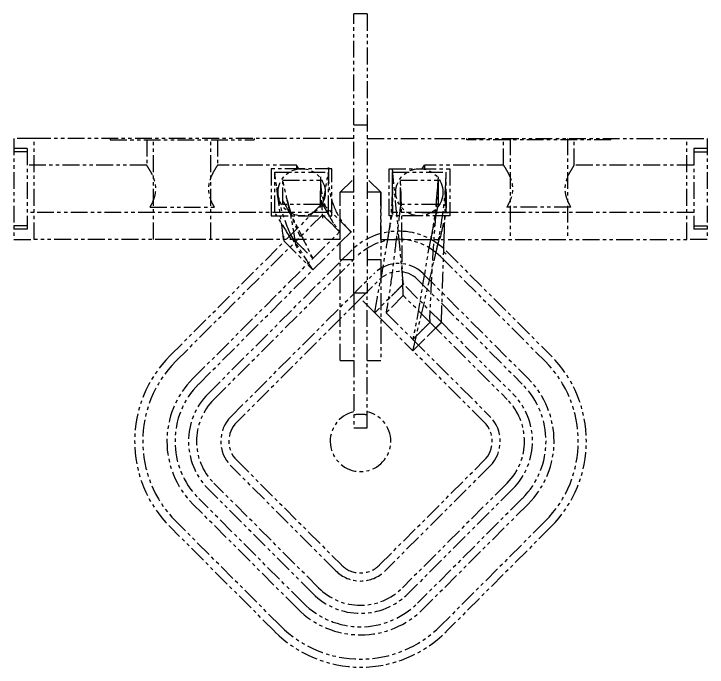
# Model space of a CAD drawing. Header units: millimetres. Extents: x -4251 to 2609, y -1673 to 4048.
# Drawn here: x -1869.2 to -1766.2, y 1188.6 to 1285.7 of the extents above; entities that cross this region are included whole.
import ezdxf

# ---------------------------------------------------------------- set-up
doc = ezdxf.new("R2010")
doc.units = ezdxf.units.MM
doc.linetypes.add('PHANTOMX2', pattern=[5, 2.5, -0.5, 0.5, -0.5, 0.5, -0.5])

# ---------------------------------------------------------------- blocks, each defined once
blk = doc.blocks.new('A$C7963305E')
at = {"color": 6, "linetype": 'PHANTOMX2'}
for p, q in [((-1, -35), (-1, 6.5)), ((1, 6.5), (-1, 6.5)), ((1, 6.5), (1, -35)), ((-1, -10), (1, -10)), ((-51.5, -12), (-51.5, -27)), ((-48.5, -12), (-51.5, -12)), ((-48.5, -27), (-48.5, -12)), ((-1, -12), (-48.5, -12)), ((-37.2, -12), (-37.2, -12.2)), ((-37.2, -12.2), (-15.8, -12.2)), ((-31.75, -12.2), (-31.75, -16)), ((-30.75, -27), (-30.75, -12)), ((-22.25, -27), (-22.25, -12)), ((-21.25, -12.2), (-21.25, -16)), ((-15.8, -12), (-15.8, -12.2)), ((1, -12), (48.5, -12)), ((15.8, -12.2), (15.8, -12)), ((37.2, -12.2), (15.8, -12.2)), ((21.25, -16), (21.25, -12.2)), ((22.25, -12), (22.25, -27)), ((30.75, -12), (30.75, -27)), ((31.75, -16), (31.75, -12.2)), ((37.2, -12.2), (37.2, -12)), ((48.5, -12), (51.5, -12)), ((48.5, -27), (48.5, -12)), ((51.5, -12), (51.5, -27)), ((-49.5, -13.5), (-51.5, -13.5)), ((-49.5, -14), (-51.5, -14)), ((-49.5, -13.5), (-49.5, -25.5)), ((49.5, -13.5), (49.5, -25.5)), ((51.5, -13.5), (49.5, -13.5)), ((49.5, -14), (51.5, -14)), ((-31.75, -16), (-49.5, -16)), ((-9.5, -16), (-21.25, -16)), ((-9.5, -16), (-9.5, -16.58)), ((-9.18, -16.53), (-9.5, -16)), ((9.18, -16.53), (9.5, -16)), ((9.5, -16), (9.5, -16.58)), ((21.25, -16), (9.5, -16)), ((49.5, -16), (31.75, -16)), ((-13.25, -16.5), (-13.25, -23.5)), ((-8.75, -16.5), (-13.25, -16.5)), ((-12.75, -17), (-4.75, -17)), ((-12.75, -23), (-12.75, -17)), ((-4.25, -16.5), (-8.75, -16.5)), ((-4.75, -23), (-4.75, -17)), ((-4.25, -23.5), (-4.25, -16.5)), ((4.25, -23.5), (4.25, -16.5)), ((4.25, -16.5), (8.75, -16.5)), ((4.75, -17), (12.75, -17)), ((4.75, -23), (4.75, -17)), ((8.75, -16.5), (13.25, -16.5)), ((12.75, -23), (12.75, -17)), ((13.25, -16.5), (13.25, -23.5)), ((-11.55, -21.8), (-11.55, -18.2)), ((-11.55, -18.2), (-5.95, -18.2)), ((-5.95, -18.2), (-5.95, -21.8)), ((-3, -20), (-1, -18)), ((3, -20), (1, -18)), ((5.95, -21.8), (5.95, -18.2)), ((5.95, -18.2), (11.55, -18.2)), ((11.55, -18.2), (11.55, -21.8)), ((-3, -27), (-3, -20)), ((-1, -20), (-3, -20)), ((-3, -30), (-3, -20)), ((3, -20), (1, -20)), ((3, -27), (3, -20)), ((3, -20), (3, -30)), ((-31.25, -22.2), (-21.75, -22.2)), ((-5.95, -21.8), (-11.55, -21.8)), ((-5.66, -21.64), (-11.31, -27.3)), ((-1.41, -25.89), (-5.66, -21.64)), ((11.55, -21.8), (5.95, -21.8)), ((31.25, -22.2), (21.75, -22.2)), ((-10.55, -23), (-49.5, -23)), ((-13.25, -23.5), (-8.75, -23.5)), ((-4.75, -23), (-10.55, -23)), ((-5.66, -23.34), (-9.62, -27.3)), ((-8.75, -23.5), (-4.25, -23.5)), ((-3.11, -25.89), (-5.66, -23.34)), ((8.75, -23.5), (4.25, -23.5)), ((10.55, -23), (4.75, -23)), ((13.25, -23.5), (8.75, -23.5)), ((49.5, -23), (10.55, -23)), ((-49.5, -25), (-51.5, -25)), ((-49.5, -25.5), (-51.5, -25.5)), ((49.5, -25), (51.5, -25)), ((51.5, -25.5), (49.5, -25.5)), ((-7.07, -29.85), (-3.11, -25.89)), ((-3, -27.47), (-1.41, -25.89)), ((-51.5, -27), (-48.5, -27)), ((-3, -27), (-48.5, -27)), ((-28.28, -44.27), (-11.31, -27.3)), ((-27.44, -45.12), (-9.62, -27.3)), ((-11.31, -27.3), (-7.07, -31.54)), ((-9.62, -27.3), (-7.07, -29.85)), ((-7.07, -31.54), (-3, -27.47)), ((3, -27), (48.5, -27)), ((51.5, -27), (48.5, -27)), ((-3, -30.3), (-1.41, -28.72)), ((12.73, -28.72), (28.28, -44.27)), ((-24.89, -47.67), (-7.07, -29.85)), ((-21.78, -50.78), (-0.57, -29.56)), ((11.88, -29.56), (27.44, -45.12)), ((-22.63, -49.93), (-3, -30.3)), ((-3, -30), (-1, -30)), ((-3, -45), (-3, -30)), ((1, -30), (3, -30)), ((3, -30), (3, -45)), ((-24.04, -48.51), (-7.07, -31.54)), ((-19.23, -53.32), (1.98, -32.11)), ((0, -35.79), (2.83, -32.96)), ((8.49, -32.96), (12.11, -36.58)), ((9.33, -32.11), (24.89, -47.67)), ((6.36, -33.67), (2.12, -37.91)), ((12.02, -39.32), (6.36, -33.67)), ((-1, -35), (-1, -55)), ((1, -35), (-1, -35)), ((1, -55), (1, -35)), ((0, -35.79), (-3, -38.79)), ((2.12, -37.91), (0, -35.79)), ((6.36, -35.36), (3.82, -37.91)), ((10.32, -39.32), (6.36, -35.36)), ((12.11, -36.58), (24.04, -48.51)), ((2.12, -37.91), (3, -38.79)), ((3.82, -37.91), (7.78, -41.87)), ((-3, -38.79), (-18.38, -54.17)), ((3, -38.79), (7.78, -43.56)), ((7.78, -41.87), (10.32, -39.32)), ((9.9, -41.44), (12.02, -39.32)), ((10.32, -39.32), (21.78, -50.78)), ((12.02, -39.32), (22.63, -49.93)), ((7.78, -43.56), (9.9, -41.44)), ((7.78, -41.87), (19.23, -53.32)), ((18.38, -54.17), (7.78, -43.56)), ((-3, -45), (-1, -45)), ((1, -45), (3, -45)), ((-1, -55), (1, -55)), ((-3.68, -76.23), (-19.23, -60.68)), ((-18.38, -59.83), (-2.83, -75.38)), ((2.83, -75.38), (18.38, -59.83)), ((19.23, -60.68), (3.68, -76.23)), ((-6.22, -78.78), (-21.78, -63.22)), ((21.78, -63.22), (6.22, -78.78)), ((-7.07, -79.63), (-22.63, -64.07)), ((22.63, -64.07), (7.07, -79.63)), ((-8.49, -81.04), (-24.04, -65.49)), ((24.04, -65.49), (8.49, -81.04)), ((-9.33, -81.89), (-24.89, -66.33)), ((24.89, -66.33), (9.33, -81.89)), ((-11.88, -84.44), (-27.44, -68.88)), ((27.44, -68.88), (11.88, -84.44)), ((-12.73, -85.28), (-28.28, -69.73)), ((28.28, -69.73), (12.73, -85.28))]:
    blk.add_line(p, q, dxfattribs=at)
for centre in [(-8.75, -20), (8.75, -20)]:
    blk.add_circle(centre, 3.5, dxfattribs=at)
for centre, radius, start, end in [((5.66, -35.79), 10, 47.827, 135), ((5.66, -35.79), 8.8, 45, 135), ((5.66, -36.29), 10, 45, 47.827), ((5.66, -35.79), 5.2, 45, 135), ((5.66, -35.79), 4, 45, 135), ((-15.56, -57), 18, 135, 225), ((15.56, -57), 18, 315, 45), ((-15.56, -57), 16.8, 135, 225), ((15.56, -57), 16.8, 315, 45), ((-15.56, -57), 13.2, 135, 225), ((15.56, -57), 13.2, 315, 45), ((-15.56, -57), 12, 135, 225), ((15.56, -57), 12, 315, 45), ((-15.56, -57), 10, 135, 225), ((15.56, -57), 10, 315, 45), ((-15.56, -57), 8.8, 135, 225), ((15.56, -57), 8.8, 315, 45), ((-15.56, -57), 5.2, 135, 225), ((0, -57), 4.5, 102.8396, 77.1604), ((0, -57.5), 4.5, 77.1604, 102.8396), ((15.56, -57), 5.2, 315, 45), ((-15.56, -57), 4, 135, 225), ((15.56, -57), 4, 315, 45), ((0, -72.56), 4, 225, 315), ((0, -72.56), 5.2, 225, 315), ((0, -72.56), 8.8, 225, 315), ((0, -72.56), 10, 225, 315), ((0, -72.56), 12, 225, 315), ((0, -72.56), 13.2, 225, 315), ((0, -72.56), 16.8, 225, 315), ((0, -72.56), 18, 225, 315)]:
    blk.add_arc(centre, radius, start, end, dxfattribs=at)
for points, knots in [([(-31.25, -22.2), (-31.21, -22.13), (-31.17, -22.05), (-30.97, -21.67), (-30.78, -21.29), (-30.5, -20.43), (-30.41, -19.96), (-30.41, -19.04), (-30.5, -18.57), (-30.78, -17.71), (-30.97, -17.33), (-31.29, -16.72), (-31.46, -16.46), (-31.69, -16.09), (-31.72, -16.04), (-31.75, -16)], [-1.4098951, -1.4098951, -1.4098951, -1.4098951, -1.3747692, -1.3747692, -1.2366847, -1.2366847, -1.0986001, -1.0986001, -0.9605155, -0.9605155, -0.822431, -0.822431, -0.6858655, -0.6858655, -0.5493, -0.5493, -0.5493, -0.5493]), ([(-21.25, -16), (-21.28, -16.04), (-21.31, -16.09), (-21.54, -16.46), (-21.71, -16.72), (-22.03, -17.33), (-22.22, -17.71), (-22.5, -18.57), (-22.59, -19.04), (-22.59, -19.96), (-22.5, -20.43), (-22.22, -21.29), (-22.03, -21.67), (-21.83, -22.05), (-21.79, -22.13), (-21.75, -22.2)], [0.5493, 0.5493, 0.5493, 0.5493, 0.6858655, 0.6858655, 0.822431, 0.822431, 0.9605155, 0.9605155, 1.0986001, 1.0986001, 1.2366847, 1.2366847, 1.3747692, 1.3747692, 1.4098951, 1.4098951, 1.4098951, 1.4098951]), ([(-4.75, -16.5), (-4.75, -16.5), (-4.75, -16.5), (-4.75, -16.5), (-4.75, -16.5), (-4.75, -16.5), (-4.76, -16.15), (-4.75, -16.51), (-4.75, -16.51), (-4.75, -16.56), (-4.75, -16.6), (-4.75, -16.83), (-4.74, -17.01), (-4.74, -17.38), (-4.74, -17.57), (-4.74, -17.8), (-4.74, -17.87), (-4.74, -17.96), (-4.74, -18), (-4.74, -18.13), (-4.74, -18.22), (-4.73, -18.67), (-4.7, -19.09), (-4.58, -19.95), (-4.49, -20.4), (-4.07, -21.93), (-3.63, -22.97), (-2.73, -24.38), (-2.37, -24.84), (-1.89, -25.38), (-1.8, -25.49), (-1.63, -25.66), (-1.53, -25.76), (-1.45, -25.85), (-1.44, -25.86), (-1.43, -25.87), (-1.42, -25.88), (-1.42, -25.88), (-1.42, -25.88), (-1.36, -25.95), (-1.39, -25.91), (-1.41, -25.89), (-1.41, -25.89), (-1.41, -25.89)], [0, 0, 0, 0, 0.210478, 0.210478, 0.323636, 0.323636, 0.436794, 0.436794, 0.437678, 0.437678, 0.451824, 0.451824, 0.508405, 0.508405, 0.56664, 0.56664, 0.595328, 0.595328, 0.623687, 0.623687, 0.702359, 0.702359, 1.328487, 1.328487, 1.982592, 1.982592, 3.573108, 3.573108, 4.425614, 4.425614, 4.638864, 4.638864, 4.79894, 4.79894, 4.825812, 4.825812, 4.839957, 4.839957, 4.843494, 4.843494, 5.069809, 5.069809, 5.287825, 5.287825, 5.287825, 5.287825]), ([(21.25, -16), (21.28, -16.04), (21.31, -16.09), (21.54, -16.46), (21.71, -16.72), (22.03, -17.33), (22.22, -17.71), (22.5, -18.57), (22.59, -19.04), (22.59, -19.96), (22.5, -20.43), (22.22, -21.29), (22.03, -21.67), (21.83, -22.05), (21.79, -22.13), (21.75, -22.2)], [0.5493, 0.5493, 0.5493, 0.5493, 0.6858655, 0.6858655, 0.822431, 0.822431, 0.9605155, 0.9605155, 1.0986001, 1.0986001, 1.2366847, 1.2366847, 1.3747692, 1.3747692, 1.4098951, 1.4098951, 1.4098951, 1.4098951]), ([(31.25, -22.2), (31.21, -22.13), (31.17, -22.05), (30.97, -21.67), (30.78, -21.29), (30.5, -20.43), (30.41, -19.96), (30.41, -19.04), (30.5, -18.57), (30.78, -17.71), (30.97, -17.33), (31.29, -16.72), (31.46, -16.46), (31.69, -16.09), (31.72, -16.04), (31.75, -16)], [-1.4098951, -1.4098951, -1.4098951, -1.4098951, -1.3747692, -1.3747692, -1.2366847, -1.2366847, -1.0986001, -1.0986001, -0.9605155, -0.9605155, -0.822431, -0.822431, -0.6858655, -0.6858655, -0.5493, -0.5493, -0.5493, -0.5493]), ([(-11.42, -27), (-11.85, -23.78), (-12.28, -20.56), (-12.71, -17.33), (-12.71, -17.33), (-12.71, -17.33), (-12.71, -17.33), (-12.73, -17.11), (-12.75, -17), (-12.75, -17), (-12.75, -17), (-12.75, -17), (-12.75, -17), (-12.75, -17), (-12.75, -17), (-12.75, -17)], [0.1552332, 0.1552332, 0.1552332, 0.1552332, 0.8799197, 0.8799197, 0.8799197, 0.8802622, 0.8802622, 0.8802622, 0.9289453, 0.9289453, 0.9289453, 0.929499, 0.929499, 0.929499, 1, 1, 1, 1]), ([(-5.66, -22.14), (-5.66, -22.14), (-5.66, -22.14), (-5.66, -22.14), (-5.66, -22.14), (-5.66, -22.14), (-5.66, -22.14), (-5.66, -22.14), (-5.65, -22.12), (-5.64, -22.07), (-5.64, -22.07), (-5.64, -22.07), (-5.64, -22.07), (-5.35, -20.4), (-5.06, -18.74), (-4.76, -17.08), (-4.76, -17.08), (-4.76, -17.07), (-4.76, -17.07), (-4.75, -17.03), (-4.75, -17), (-4.75, -17), (-4.75, -17), (-4.75, -17), (-4.75, -17), (-4.75, -17), (-4.75, -17), (-4.75, -17)], [0, 0, 0, 0, 0.085051, 0.085051, 0.085051, 0.086249, 0.086249, 0.086249, 0.108764, 0.108764, 0.108764, 0.109741, 0.109741, 0.109741, 0.890259, 0.890259, 0.890259, 0.891236, 0.891236, 0.891236, 0.913751, 0.913751, 0.913751, 0.914949, 0.914949, 0.914949, 1, 1, 1, 1]), ([(6.36, -33.67), (6.36, -33.67), (6.36, -33.67), (6.36, -33.67), (6.36, -33.67), (6.36, -33.62), (6.35, -33.53), (6.35, -33.48), (6.34, -33.4), (6.33, -33.31), (6.3, -32.95), (6.26, -32.59), (6.23, -32.23), (5.76, -27.22), (5.29, -22.22), (4.82, -17.22), (4.81, -17.1), (4.8, -17), (4.79, -16.91), (4.77, -16.74), (4.76, -16.62), (4.76, -16.55), (4.75, -16.52), (4.75, -16.51), (4.75, -16.5), (4.75, -16.5), (4.75, -16.5), (4.75, -16.5)], [0, 0, 0, 0, 0.037505, 0.037505, 0.037505, 0.058689, 0.058689, 0.058689, 0.072646, 0.072646, 0.072646, 0.126367, 0.126367, 0.126367, 0.873138, 0.873138, 0.873138, 0.890363, 0.890363, 0.890363, 0.924202, 0.924202, 0.924202, 0.94342, 0.94342, 0.94342, 1, 1, 1, 1]), ([(4.75, -20), (4.75, -20), (4.75, -20), (4.75, -20), (4.75, -20), (4.75, -20), (4.75, -20), (4.75, -20), (4.75, -20), (4.75, -20), (4.75, -20), (4.75, -20), (4.75, -20), (4.75, -20), (4.75, -20), (4.75, -20), (4.75, -20), (4.75, -20), (4.75, -20), (4.75, -20), (4.75, -20), (4.75, -20), (4.75, -20), (4.75, -20), (4.75, -20), (4.75, -20), (4.75, -20), (4.75, -20), (4.75, -20.01), (4.75, -20), (4.75, -20), (4.75, -20), (4.75, -20), (4.75, -20), (4.75, -20), (4.75, -19.99), (4.75, -19.99), (4.75, -19.97), (4.75, -19.96), (4.75, -19.6), (4.75, -19.21), (4.75, -18.48), (4.75, -18.13), (4.75, -17.57), (4.75, -17.36), (4.75, -17.13), (4.75, -17.1), (4.75, -17.06), (4.75, -17.04), (4.75, -17.01), (4.75, -17.01), (4.75, -17), (4.75, -17), (4.75, -16.98), (4.75, -16.99), (4.75, -17), (4.75, -17), (4.75, -17), (4.75, -17), (4.75, -17), (4.75, -17), (4.75, -17), (4.75, -17), (4.75, -17), (4.75, -17), (4.75, -17), (4.75, -17), (4.75, -17), (4.75, -17), (4.75, -17), (4.75, -17), (4.75, -17)], [0, 0, 0, 0, 0.0000127, 0.0000127, 0.0002167, 0.0002167, 0.00071, 0.00071, 0.0112344, 0.0112344, 0.0463155, 0.0463155, 0.1047841, 0.1047841, 0.153508, 0.153508, 0.1941111, 0.1941111, 0.2279471, 0.2279471, 0.2561438, 0.2561438, 0.279641, 0.279641, 0.299222, 0.299222, 0.3024855, 0.3024855, 0.3057491, 0.3057491, 0.3058, 0.3058, 0.305902, 0.305902, 0.30631, 0.30631, 0.3076265, 0.3076265, 0.3111371, 0.3111371, 0.4278126, 0.4278126, 0.5315802, 0.5315802, 0.5970354, 0.5970354, 0.6058495, 0.6058495, 0.6124601, 0.6124601, 0.6136995, 0.6136995, 0.6141074, 0.6141074, 0.6206346, 0.6206346, 0.6402156, 0.6402156, 0.6637128, 0.6637128, 0.6919095, 0.6919095, 0.7257455, 0.7257455, 0.7663486, 0.7663486, 0.8150725, 0.8150725, 0.873541, 0.873541, 0.9211155, 0.9211155, 0.9211155, 0.9211155]), ([(12.43, -27), (12.52, -24.09), (12.62, -21.18), (12.71, -18.26), (12.73, -17.73), (12.74, -17.36), (12.74, -17.16), (12.75, -17.05), (12.75, -17.02), (12.75, -17.01), (12.75, -17), (12.75, -17), (12.75, -17), (12.75, -17), (12.75, -17), (12.75, -17)], [0.5516169, 0.5516169, 0.5516169, 0.5516169, 0.8681389, 0.8681389, 0.8681389, 0.9260101, 0.9260101, 0.9260101, 0.9576621, 0.9576621, 0.9576621, 0.967638, 0.967638, 0.967638, 1, 1, 1, 1]), ([(-9.62, -27.8), (-9.62, -27.8), (-9.62, -27.8), (-9.62, -27.81), (-9.62, -27.81), (-9.62, -27.79), (-9.62, -27.74), (-9.63, -27.63), (-9.63, -27.6), (-9.63, -27.56), (-9.64, -27.56), (-9.64, -27.53), (-9.64, -27.5), (-9.65, -27.44), (-9.66, -27.34), (-9.97, -25.36), (-10.25, -23.96), (-10.85, -21.33), (-11.04, -20.52), (-11.29, -19.42), (-11.34, -19.2), (-11.42, -18.81), (-11.47, -18.59), (-11.49, -18.45), (-11.5, -18.42), (-11.51, -18.35), (-11.52, -18.31), (-11.53, -18.23), (-11.54, -18.2), (-11.55, -18.19), (-11.55, -18.2), (-11.55, -18.2)], [0, 0, 0, 0, 0.248572, 0.248572, 0.614739, 0.614739, 1.237717, 1.237717, 1.471145, 1.471145, 1.491226, 1.491226, 1.6636, 1.6636, 1.878059, 1.878059, 4.187961, 4.187961, 5.30751, 5.30751, 5.584434, 5.584434, 5.790842, 5.790842, 5.829838, 5.829838, 5.889586, 5.889586, 5.995031, 5.995031, 6.113114, 6.113114, 6.113114, 6.113114]), ([(-5.95, -18.2), (-5.95, -18.2), (-5.95, -18.2), (-5.94, -18.21), (-5.94, -18.21), (-5.94, -18.26), (-5.94, -18.27), (-5.94, -18.29), (-5.94, -18.29), (-5.94, -18.33), (-5.94, -18.34), (-5.99, -19.48), (-5.92, -20.47), (-5.76, -22.09), (-5.71, -22.56), (-5.68, -23.16), (-5.68, -23.28), (-5.67, -23.49), (-5.67, -23.58), (-5.67, -23.71), (-5.67, -23.76), (-5.67, -23.81), (-5.67, -23.82), (-5.67, -23.84), (-5.67, -23.84), (-5.67, -23.84), (-5.66, -23.84), (-5.66, -23.84), (-5.66, -23.84), (-5.66, -23.84)], [0, 0, 0, 0, 0.320903, 0.320903, 0.681286, 0.681286, 0.741742, 0.741742, 0.7746, 0.7746, 0.909846, 0.909846, 3.531632, 3.531632, 4.801956, 4.801956, 5.115662, 5.115662, 5.350954, 5.350954, 5.464341, 5.464341, 5.553175, 5.553175, 5.619486, 5.619486, 5.720689, 5.720689, 7.235454, 7.235454, 7.235454, 7.235454]), ([(-5.94, -17.73), (-5.94, -17.79), (-5.94, -17.85), (-5.94, -17.95), (-5.94, -17.98), (-5.94, -18.05), (-5.94, -18.08), (-5.94, -18.19), (-5.94, -18.26), (-5.94, -18.42), (-5.93, -18.54), (-5.91, -19), (-5.88, -19.36), (-5.67, -20.8), (-5.35, -21.9), (-4.66, -23.49), (-4.37, -24.05), (-4.03, -24.58)], [0, 0, 0, 0, 0.025243, 0.025243, 0.051008, 0.051008, 0.074577, 0.074577, 0.145381, 0.145381, 0.3053, 0.3053, 0.785087, 0.785087, 2.225017, 2.225017, 3.046589, 3.046589, 3.046589, 3.046589]), ([(6.17, -27), (6.16, -26.45), (6.16, -25.89), (6.13, -23.73), (6.1, -22.28), (6.03, -20.36), (6.02, -19.99), (6, -19.47), (5.99, -19.33), (5.98, -19.15), (5.98, -19.12), (5.98, -19.06), (5.97, -18.98), (5.97, -18.84), (5.97, -18.78), (5.96, -18.7), (5.96, -18.69), (5.95, -18.38), (5.94, -18.22), (5.95, -18.21), (5.95, -18.21), (5.95, -18.21), (5.95, -18.2), (5.95, -18.2), (5.95, -18.2), (5.95, -18.2), (5.95, -18.2), (5.95, -18.2)], [3.606049, 3.606049, 3.606049, 3.606049, 3.846635, 3.846635, 4.487789, 4.487789, 4.645649, 4.645649, 4.704797, 4.704797, 4.717734, 4.717734, 4.732666, 4.732666, 4.750642, 4.750642, 4.753071, 4.753071, 4.829785, 4.829785, 4.830978, 4.830978, 4.837087, 4.837087, 4.838926, 4.838926, 4.843258, 4.843258, 4.843258, 4.843258]), ([(11.55, -17.7), (11.55, -17.68), (11.55, -17.65), (11.51, -18.04), (11.5, -18.21), (11.47, -18.59), (11.46, -18.72), (11.44, -19.05), (11.43, -19.3), (11.16, -23.33), (10.9, -26.53), (10.55, -32.32), (10.46, -34.04), (10.3, -37.65), (10.27, -38.36), (10.27, -38.7), (10.27, -38.76), (10.28, -38.91), (10.31, -39.1), (10.32, -39.27), (10.33, -39.31), (10.33, -39.33), (10.33, -39.32), (10.32, -39.33), (10.32, -39.33), (10.32, -39.32), (10.32, -39.32), (10.32, -39.32)], [0, 0, 0, 0, 0.851183, 0.851183, 1.25274, 1.25274, 1.505114, 1.505114, 1.962405, 1.962405, 8.742244, 8.742244, 11.931695, 11.931695, 14.959274, 14.959274, 15.584699, 15.584699, 16.685979, 16.685979, 17.21088, 17.21088, 17.66653, 17.66653, 18.173068, 18.173068, 18.942526, 18.942526, 18.942526, 18.942526]), ([(10.94, -30.18), (11.49, -27.82), (11.96, -25.39), (12.4, -21.91), (12.47, -21.25), (12.58, -20.05), (12.62, -19.54), (12.67, -18.68), (12.68, -18.4), (12.7, -18.04), (12.7, -17.97), (12.71, -17.88), (12.71, -17.86), (12.71, -17.81), (12.71, -17.8), (12.71, -17.76), (12.71, -17.75), (12.71, -17.71), (12.71, -17.69), (12.71, -17.66), (12.71, -17.65), (12.71, -17.64)], [0, 0, 0, 0, 1.160235, 1.160235, 1.423563, 1.423563, 1.621207, 1.621207, 1.712839, 1.712839, 1.733134, 1.733134, 1.739799, 1.739799, 1.745606, 1.745606, 1.750681, 1.750681, 1.759397, 1.759397, 1.769372, 1.769372, 1.769372, 1.769372]), ([(-12.44, -19.32), (-12.31, -20.31), (-12.14, -21.13), (-11.49, -23.69), (-10.92, -25.24), (-9.81, -27.56), (-9.42, -28.3), (-8.93, -29.09)], [0, 0, 0, 0, 0.504091, 0.504091, 1.632789, 1.632789, 2.150807, 2.150807, 2.150807, 2.150807]), ([(4.07, -27), (4.35, -25.34), (4.57, -23.58), (4.71, -21.2), (4.73, -20.74), (4.74, -20.08), (4.75, -19.99), (4.75, -19.84), (4.75, -19.79), (4.75, -19.72), (4.75, -19.69), (4.75, -19.66), (4.75, -19.65), (4.75, -19.59), (4.75, -19.54), (4.75, -19.48), (4.75, -19.47), (4.75, -19.46), (4.75, -19.47), (4.75, -19.48), (4.75, -19.49), (4.75, -19.55), (4.75, -19.6), (4.75, -19.7), (4.75, -19.76), (4.75, -20.08), (4.75, -20.38), (4.76, -21.22), (4.76, -21.79), (4.75, -22.53), (4.75, -22.72), (4.75, -22.92), (4.75, -22.94), (4.75, -22.97), (4.75, -22.98), (4.75, -22.99), (4.75, -22.99), (4.74, -23.55), (4.75, -23.22), (4.75, -23), (4.75, -23), (4.75, -23)], [0.011202, 0.011202, 0.011202, 0.011202, 0.937148, 0.937148, 1.170002, 1.170002, 1.2081, 1.2081, 1.229195, 1.229195, 1.239743, 1.239743, 1.242415, 1.242415, 1.284759, 1.284759, 1.317393, 1.317393, 1.32744, 1.32744, 1.348766, 1.348766, 1.370247, 1.370247, 1.391586, 1.391586, 1.478131, 1.478131, 1.646934, 1.646934, 1.703577, 1.703577, 1.708886, 1.708886, 1.711523, 1.711523, 1.712841, 1.712841, 1.881604, 1.881604, 2.12081, 2.12081, 2.12081, 2.12081]), ([(-11.56, -21.79), (-11.56, -21.36), (-11.55, -20.92), (-11.55, -20.4), (-11.55, -20.32), (-11.55, -20.21), (-11.55, -20.18), (-11.55, -20.1), (-11.55, -20.06), (-11.55, -20.01), (-11.55, -20.01), (-11.55, -19.93), (-11.55, -20.01), (-11.55, -20), (-11.55, -20), (-11.55, -20), (-11.55, -20), (-11.55, -20), (-11.55, -20), (-11.55, -20)], [0, 0, 0, 0, 0.1306952, 0.1306952, 0.1551853, 0.1551853, 0.1643689, 0.1643689, 0.1783019, 0.1783019, 0.1791182, 0.1791182, 0.2052406, 0.2052406, 0.2836074, 0.2836074, 0.518708, 0.518708, 0.5483424, 0.5483424, 0.5483424, 0.5483424]), ([(-5.96, -21.81), (-5.96, -21.22), (-5.95, -20.62), (-5.95, -19.98), (-5.95, -19.92), (-5.95, -19.86), (-5.95, -19.85), (-5.95, -19.83), (-5.95, -19.83), (-5.95, -19.83), (-5.95, -19.82), (-5.95, -19.82), (-5.95, -19.82), (-5.95, -19.82), (-5.95, -19.82), (-5.95, -19.82), (-5.95, -19.82), (-5.95, -19.74), (-5.95, -19.99), (-5.95, -19.99), (-5.95, -19.99), (-5.95, -19.99), (-5.95, -20), (-5.95, -20), (-5.95, -20), (-5.95, -20)], [0, 0, 0, 0, 0.1782283, 0.1782283, 0.1945707, 0.1945707, 0.1976347, 0.1976347, 0.1987476, 0.1987476, 0.199304, 0.199304, 0.1994431, 0.1994431, 0.1995126, 0.1995126, 0.1995158, 0.1995158, 0.222961, 0.222961, 0.2585722, 0.2585722, 0.3654058, 0.3654058, 0.6495423, 0.6495423, 0.6495423, 0.6495423]), ([(11.55, -20), (11.55, -20), (11.55, -20), (11.55, -20), (11.55, -20), (11.55, -20), (11.55, -19.91), (11.55, -20.01), (11.55, -20.01), (11.55, -20.03), (11.55, -20.04), (11.55, -20.09), (11.55, -20.12), (11.55, -20.24), (11.55, -20.33), (11.55, -20.87), (11.55, -21.34), (11.55, -21.8)], [0, 0, 0, 0, 0.1270226, 0.1270226, 0.1547527, 0.1547527, 0.1824828, 0.1824828, 0.1842159, 0.1842159, 0.1876822, 0.1876822, 0.1974311, 0.1974311, 0.2234284, 0.2234284, 0.3621058, 0.3621058, 0.3621058, 0.3621058]), ([(12.75, -20), (12.75, -20), (12.75, -20), (12.75, -20), (12.75, -20), (12.75, -20), (12.75, -20), (12.75, -20), (12.75, -20), (12.75, -20), (12.75, -20), (12.75, -20), (12.75, -20), (12.75, -20), (12.75, -19.84), (12.75, -20.02), (12.75, -20.05), (12.75, -20.13), (12.75, -20.19), (12.75, -20.42), (12.75, -20.58), (12.75, -21.16), (12.75, -21.58), (12.75, -22.3), (12.75, -22.61), (12.75, -22.93), (12.75, -22.95), (12.75, -22.97), (12.75, -22.98), (12.75, -22.99), (12.75, -23), (12.75, -23.16), (12.75, -23.06), (12.75, -23), (12.75, -23), (12.75, -23)], [0, 0, 0, 0, 0.0007752, 0.0007752, 0.0023255, 0.0023255, 0.0054261, 0.0054261, 0.0137978, 0.0137978, 0.058447, 0.058447, 0.1328622, 0.1328622, 0.1824725, 0.1824725, 0.1894159, 0.1894159, 0.2079318, 0.2079318, 0.2573088, 0.2573088, 0.381354, 0.381354, 0.4743842, 0.4743842, 0.4787444, 0.4787444, 0.4818451, 0.4818451, 0.4822326, 0.4822326, 0.5318437, 0.5318437, 0.6635112, 0.6635112, 0.6635112, 0.6635112]), ([(-11.55, -21.3), (-11.55, -21.3), (-11.55, -21.3), (-11.56, -21.29), (-11.56, -21.29), (-11.52, -21.34), (-11.5, -21.38), (-11.45, -21.44), (-11.45, -21.46), (-11.43, -21.48), (-11.42, -21.49), (-11.41, -21.51), (-11.4, -21.53), (-11.36, -21.58), (-11.33, -21.65), (-10.31, -23.4), (-9.65, -24.64), (-8.49, -27.02), (-8.13, -27.77), (-7.63, -28.76), (-7.53, -28.96), (-7.36, -29.29), (-7.25, -29.51), (-7.18, -29.62), (-7.18, -29.63), (-7.12, -29.74), (-7.09, -29.79), (-7.07, -29.83), (-7.06, -29.84), (-7.06, -29.86), (-7.07, -29.85), (-7.07, -29.85)], [0, 0, 0, 0, 0.308871, 0.308871, 0.526242, 0.526242, 0.692901, 0.692901, 0.734823, 0.734823, 0.766518, 0.766518, 0.801591, 0.801591, 0.917746, 0.917746, 1.805493, 1.805493, 2.235829, 2.235829, 2.342288, 2.342288, 2.41493, 2.41493, 2.425067, 2.425067, 2.478207, 2.478207, 2.497859, 2.497859, 2.551627, 2.551627, 2.551627, 2.551627]), ([(-5.95, -21.3), (-5.95, -21.3), (-5.95, -21.3), (-5.95, -21.31), (-5.96, -21.31), (-5.96, -21.31), (-5.96, -21.31), (-5.96, -21.31), (-5.96, -21.31), (-5.96, -21.31), (-5.96, -21.32), (-5.91, -21.39), (-5.81, -21.53), (-5.28, -22.37), (-4.92, -23.11), (-4.12, -24.45), (-3.86, -24.85), (-3.51, -25.35), (-3.44, -25.44), (-3.31, -25.61), (-3.26, -25.68), (-3.19, -25.77), (-3.19, -25.78), (-3.17, -25.8), (-3.17, -25.8), (-3.15, -25.83), (-3.14, -25.83), (-3.12, -25.87), (-3.11, -25.87), (-3.11, -25.88), (-3.11, -25.89), (-3.11, -25.89)], [0, 0, 0, 0, 0.319575, 0.319575, 0.353547, 0.353547, 0.378392, 0.378392, 0.389752, 0.389752, 0.427669, 0.427669, 0.51988, 0.51988, 1.152234, 1.152234, 1.451876, 1.451876, 1.525877, 1.525877, 1.581365, 1.581365, 1.593752, 1.593752, 1.598833, 1.598833, 1.613092, 1.613092, 1.640387, 1.640387, 1.672113, 1.672113, 1.672113, 1.672113]), ([(-1.41, -25.89), (-1.41, -25.89), (-1.41, -25.89), (-1.41, -25.89), (-1.41, -25.89), (-1.41, -25.89), (-1.41, -25.89), (-1.41, -25.89), (-1.43, -25.87), (-1.46, -25.84), (-1.48, -25.82), (-1.49, -25.81), (-1.51, -25.79), (-2.56, -24.73), (-3.61, -23.66), (-4.66, -22.59), (-4.67, -22.58), (-4.69, -22.56), (-4.7, -22.55), (-4.73, -22.52), (-4.74, -22.51), (-4.75, -22.5), (-4.75, -22.5), (-4.75, -22.5), (-4.75, -22.5), (-4.75, -22.5), (-4.75, -22.5), (-4.75, -22.5)], [0, 0, 0, 0, 0.071055, 0.071055, 0.071055, 0.086249, 0.086249, 0.086249, 0.108764, 0.108764, 0.108764, 0.119738, 0.119738, 0.119738, 0.880262, 0.880262, 0.880262, 0.891236, 0.891236, 0.891236, 0.913751, 0.913751, 0.913751, 0.928945, 0.928945, 0.928945, 1, 1, 1, 1]), ([(5.95, -21.8), (5.95, -21.8), (5.95, -21.8), (5.95, -21.81), (5.97, -21.8), (5.94, -22.01), (5.93, -22.07), (5.92, -22.16), (5.91, -22.19), (5.9, -22.24), (5.9, -22.25), (5.9, -22.29), (5.89, -22.32), (5.85, -22.66), (5.81, -23.04), (5.62, -24.63), (5.49, -25.8), (5.36, -27)], [0, 0, 0, 0, 0.043984, 0.043984, 0.103286, 0.103286, 0.117616, 0.117616, 0.124219, 0.124219, 0.127659, 0.127659, 0.130416, 0.130416, 0.42047, 0.42047, 1.363479, 1.363479, 1.363479, 1.363479]), ([(11.55, -21.8), (11.55, -21.8), (11.55, -21.8), (11.55, -21.8), (11.55, -21.8), (11.48, -22.06), (11.45, -22.17), (11.41, -22.34), (11.4, -22.36), (11.4, -22.39), (11.4, -22.39), (11.39, -22.43), (11.39, -22.45), (11.21, -23.28), (11.07, -23.93), (10.66, -26.08), (10.57, -26.54), (10.48, -27)], [0, 0, 0, 0, 0.1182436, 0.1182436, 0.359872, 0.359872, 0.4788358, 0.4788358, 0.4957749, 0.4957749, 0.4984495, 0.4984495, 0.5007324, 0.5007324, 0.5917127, 0.5917127, 0.6175908, 0.6175908, 0.6175908, 0.6175908]), ([(-10.24, -27), (-11.02, -25.76), (-11.8, -24.52), (-12.58, -23.28), (-12.58, -23.28), (-12.58, -23.27), (-12.58, -23.27), (-12.69, -23.09), (-12.73, -23.04), (-12.74, -23.01), (-12.75, -23.01), (-12.75, -23), (-12.75, -23), (-12.75, -23), (-12.75, -23), (-12.75, -23)], [0.5467272, 0.5467272, 0.5467272, 0.5467272, 0.8799197, 0.8799197, 0.8799197, 0.8802622, 0.8802622, 0.8802622, 0.9289453, 0.9289453, 0.9289453, 0.929499, 0.929499, 0.929499, 1, 1, 1, 1]), ([(-4.38, -24.61), (-4.38, -24.62), (-4.38, -24.62), (-4.38, -24.62), (-4.39, -24.6), (-4.38, -24.62), (-4.38, -24.61), (-4.4, -24.6), (-4.4, -24.6), (-4.44, -24.56), (-4.47, -24.53), (-4.6, -24.4), (-4.71, -24.29), (-5.1, -23.91), (-5.39, -23.62), (-5.67, -23.34)], [0, 0, 0, 0, 0.2437211, 0.2437211, 0.4349139, 0.4349139, 0.4364301, 0.4364301, 0.4394411, 0.4394411, 0.4514852, 0.4514852, 0.4966534, 0.4966534, 0.6171314, 0.6171314, 0.6171314, 0.6171314]), ([(4.07, -27), (4.26, -25.88), (4.45, -24.77), (4.64, -23.65), (4.66, -23.54), (4.68, -23.43), (4.69, -23.32), (4.73, -23.11), (4.74, -23.04), (4.75, -23.02), (4.75, -23.01), (4.75, -23), (4.75, -23), (4.75, -23), (4.75, -23), (4.75, -23)], [0.6958114, 0.6958114, 0.6958114, 0.6958114, 0.8731378, 0.8731378, 0.8731378, 0.8903629, 0.8903629, 0.8903629, 0.9242022, 0.9242022, 0.9242022, 0.9434198, 0.9434198, 0.9434198, 1, 1, 1, 1]), ([(12.75, -23), (12.01, -23), (11.27, -23), (9.94, -23), (9.34, -23), (8.75, -23), (8.75, -23), (8.75, -23), (8.75, -23), (8.75, -23), (8.75, -23), (8.75, -23), (8.75, -23), (8.75, -23), (8.75, -23), (8.75, -23), (8.75, -23), (8.77, -23), (8.79, -23), (8.98, -23), (9.14, -23), (9.53, -23), (9.75, -23), (10.57, -23), (11.16, -23), (11.93, -23), (12.12, -23), (12.45, -23), (12.6, -23), (13.34, -23), (12.99, -23), (12.75, -23), (12.75, -23), (12.75, -23)], [0, 0, 0, 0, 0.222233, 0.222233, 0.399643, 0.399643, 0.39999, 0.39999, 0.400005, 0.400005, 0.400048, 0.400048, 0.400308, 0.400308, 0.577186, 0.577186, 0.577719, 0.577719, 0.583263, 0.583263, 0.63316, 0.63316, 0.699689, 0.699689, 0.877101, 0.877101, 0.932542, 0.932542, 0.976895, 0.976895, 1.154305, 1.154305, 1.158157, 1.158157, 1.158157, 1.158157]), ([(11.81, -27), (12.01, -26.13), (12.22, -25.26), (12.42, -24.39), (12.49, -24.12), (12.55, -23.84), (12.62, -23.56), (12.62, -23.55), (12.62, -23.53), (12.63, -23.52), (12.71, -23.18), (12.73, -23.07), (12.74, -23.03), (12.75, -23.01), (12.75, -23), (12.75, -23)], [0.7840036, 0.7840036, 0.7840036, 0.7840036, 0.8903629, 0.8903629, 0.8903629, 0.9242022, 0.9242022, 0.9242022, 0.9260101, 0.9260101, 0.9260101, 0.967638, 0.967638, 0.967638, 1, 1, 1, 1]), ([(-11.31, -27.3), (-11.31, -27.3), (-11.31, -27.3), (-11.31, -27.3), (-11.31, -27.3), (-11.31, -27.3), (-11.31, -27.3), (-11.31, -27.3), (-11.33, -27.19), (-11.36, -26.97), (-11.36, -26.97), (-11.36, -26.97), (-11.36, -26.97), (-11.38, -26.81), (-11.4, -26.66), (-11.42, -26.5)], [0, 0, 0, 0, 0.070501, 0.070501, 0.070501, 0.0710547, 0.0710547, 0.0710547, 0.1197378, 0.1197378, 0.1197378, 0.1200803, 0.1200803, 0.1200803, 0.1552332, 0.1552332, 0.1552332, 0.1552332]), ([(-7.07, -31.54), (-7.07, -31.54), (-7.07, -31.54), (-7.07, -31.54), (-7.07, -31.54), (-7.07, -31.54), (-7.07, -31.54), (-7.07, -31.54), (-7.13, -31.45), (-7.24, -31.27), (-7.24, -31.27), (-7.24, -31.27), (-7.25, -31.27), (-8.24, -29.68), (-9.24, -28.09), (-10.24, -26.5)], [0, 0, 0, 0, 0.070501, 0.070501, 0.070501, 0.0710547, 0.0710547, 0.0710547, 0.1197378, 0.1197378, 0.1197378, 0.1200803, 0.1200803, 0.1200803, 0.5467272, 0.5467272, 0.5467272, 0.5467272]), ([(5.36, -26.5), (5.18, -28.04), (5, -29.61), (4.59, -32.83), (4.39, -34.21), (4.11, -36.1), (4.04, -36.56), (3.96, -37.02), (3.96, -37.05), (3.95, -37.1), (3.94, -37.14), (3.91, -37.29), (3.88, -37.43), (3.8, -37.87), (3.81, -37.89), (3.82, -37.91), (3.82, -37.91), (3.82, -37.91)], [1.363479, 1.363479, 1.363479, 1.363479, 2.568449, 2.568449, 3.574464, 3.574464, 3.904186, 3.904186, 3.906263, 3.906263, 3.912723, 3.912723, 3.93184, 3.93184, 3.980336, 3.980336, 4.063167, 4.063167, 4.063167, 4.063167]), ([(6.36, -35.36), (6.37, -35.37), (6.37, -35.39), (6.37, -35.34), (6.36, -35.31), (6.36, -35.26), (6.36, -35.25), (6.36, -35.18), (6.35, -35.13), (6.35, -35.05), (6.35, -35.04), (6.35, -35.02), (6.35, -35.01), (6.34, -34.97), (6.34, -34.92), (6.33, -34.67), (6.32, -34.47), (6.3, -34.1), (6.3, -34.02), (6.3, -33.93), (6.29, -33.83), (6.19, -31.26), (6.19, -29.06), (6.17, -26.5)], [0, 0, 0, 0, 0.268942, 0.268942, 0.360764, 0.360764, 0.406914, 0.406914, 0.497791, 0.497791, 0.519629, 0.519629, 0.53053, 0.53053, 0.564161, 0.564161, 2.025256, 2.025256, 2.423335, 2.423335, 2.483665, 2.483665, 3.606049, 3.606049, 3.606049, 3.606049]), ([(10.47, -26.59), (9.97, -29.22), (9.58, -31.63), (8.84, -36.06), (8.58, -37.61), (8.22, -39.6), (8.15, -39.96), (8.06, -40.48), (8.03, -40.63), (7.99, -40.8), (7.99, -40.82), (7.98, -40.88), (7.98, -40.9), (7.96, -40.99), (7.95, -41.04), (7.92, -41.15), (7.91, -41.2), (7.9, -41.26), (7.9, -41.27), (7.89, -41.33), (7.88, -41.37), (7.82, -41.69), (7.78, -41.84), (7.77, -41.88), (7.78, -41.87), (7.78, -41.87)], [0.6192449, 0.6192449, 0.6192449, 0.6192449, 0.7682572, 0.7682572, 0.8548223, 0.8548223, 0.8741349, 0.8741349, 0.8824188, 0.8824188, 0.8833255, 0.8833255, 0.8854552, 0.8854552, 0.8887065, 0.8887065, 0.8915415, 0.8915415, 0.8922054, 0.8922054, 0.894837, 0.894837, 0.9149955, 0.9149955, 0.9239749, 0.9239749, 0.9239749, 0.9239749]), ([(7.78, -43.56), (7.78, -43.56), (7.78, -43.56), (7.78, -43.56), (7.78, -43.56), (7.78, -43.56), (7.78, -43.54), (7.8, -43.46), (7.88, -43.15), (8, -42.62), (8.01, -42.59), (8.02, -42.56), (8.02, -42.53), (9.28, -37.18), (10.55, -31.84), (11.81, -26.5)], [0, 0, 0, 0, 0.0468702, 0.0468702, 0.0468702, 0.0586885, 0.0586885, 0.0586885, 0.1263672, 0.1263672, 0.1263672, 0.130126, 0.130126, 0.130126, 0.7840036, 0.7840036, 0.7840036, 0.7840036]), ([(12.02, -39.32), (12.02, -39.32), (12.02, -39.32), (12.02, -39.32), (12.02, -39.32), (12.02, -39.32), (12.02, -39.32), (12.02, -39.32), (12.03, -39.1), (12.04, -38.69), (12.05, -38.51), (12.05, -38.32), (12.06, -38.13), (12.18, -34.26), (12.31, -30.38), (12.43, -26.5)], [0, 0, 0, 0, 0.0468702, 0.0468702, 0.0468702, 0.0652131, 0.0652131, 0.0652131, 0.1099747, 0.1099747, 0.1099747, 0.130126, 0.130126, 0.130126, 0.5516169, 0.5516169, 0.5516169, 0.5516169]), ([(-8.34, -28.57), (-8.34, -28.57), (-8.34, -28.57), (-8.35, -28.57), (-8.35, -28.57), (-8.35, -28.57), (-8.35, -28.57), (-8.35, -28.57), (-8.31, -28.61), (-8.35, -28.57), (-8.35, -28.57), (-8.36, -28.56), (-8.36, -28.56), (-8.38, -28.54), (-8.39, -28.53), (-8.44, -28.48), (-8.47, -28.45), (-8.88, -28.05), (-9.25, -27.68), (-9.62, -27.31)], [0, 0, 0, 0, 0.244357, 0.244357, 0.3379902, 0.3379902, 0.3535958, 0.3535958, 0.3692014, 0.3692014, 0.369689, 0.369689, 0.3716397, 0.3716397, 0.3771261, 0.3771261, 0.3917565, 0.3917565, 0.5479066, 0.5479066, 0.5479066, 0.5479066]), ([(2.12, -37.91), (2.12, -37.91), (2.12, -37.91), (2.12, -37.91), (2.12, -37.91), (2.12, -37.91), (2.12, -37.91), (2.12, -37.91), (2.12, -37.9), (2.13, -37.88), (2.14, -37.81), (2.17, -37.6), (2.23, -37.26), (2.49, -35.76), (2.74, -34.26), (3, -32.76)], [0, 0, 0, 0, 0.0375054, 0.0375054, 0.0375054, 0.0586885, 0.0586885, 0.0586885, 0.0726464, 0.0726464, 0.0726464, 0.1263672, 0.1263672, 0.1263672, 0.3646841, 0.3646841, 0.3646841, 0.3646841]), ([(6.36, -33.67), (6.36, -33.67), (6.36, -33.67), (6.36, -33.67), (6.36, -33.67), (6.36, -33.67), (6.52, -33.51), (6.36, -33.67), (6.36, -33.67), (6.35, -33.68), (6.35, -33.68), (6.33, -33.7), (6.32, -33.71), (6.23, -33.8), (6.14, -33.89), (5.94, -34.1), (5.82, -34.21), (5.39, -34.64), (5.08, -34.95), (4.67, -35.36), (4.58, -35.45), (4.4, -35.63), (4.32, -35.71), (3.93, -36.09), (4.12, -35.91), (4.19, -35.84), (4.24, -35.79), (4.24, -35.79), (4.24, -35.79), (4.24, -35.79), (4.24, -35.79), (4.24, -35.79), (4.24, -35.79), (4.24, -35.79), (4.24, -35.79), (4.24, -35.79), (4.24, -35.79), (4.24, -35.79), (4.24, -35.79), (4.24, -35.79), (4.24, -35.79), (4.24, -35.79)], [0, 0, 0, 0, 0.0716386, 0.0716386, 0.1375703, 0.1375703, 0.203502, 0.203502, 0.2040171, 0.2040171, 0.2060774, 0.2060774, 0.2101981, 0.2101981, 0.2472846, 0.2472846, 0.2967334, 0.2967334, 0.4285991, 0.4285991, 0.4698063, 0.4698063, 0.5027721, 0.5027721, 0.6346351, 0.6346351, 0.6840836, 0.6840836, 0.7026268, 0.7026268, 0.7046871, 0.7046871, 0.7052022, 0.7052022, 0.705331, 0.705331, 0.7053954, 0.7053954, 0.7054276, 0.7054276, 0.7054437, 0.7054437, 0.7054437, 0.7054437]), ([(10.33, -39.33), (10.25, -39.4), (10.16, -39.49), (9.96, -39.69), (9.85, -39.8), (9.62, -40.03), (9.5, -40.15), (9.3, -40.35), (9.21, -40.44), (9.1, -40.54), (9.09, -40.56), (9.07, -40.58), (9.06, -40.59), (9.03, -40.61), (9.05, -40.59), (9.05, -40.59), (9.05, -40.59), (9.05, -40.59), (9.05, -40.59), (9.05, -40.59), (9.05, -40.59), (9.05, -40.6)], [0, 0, 0, 0, 0.0396724, 0.0396724, 0.0897137, 0.0897137, 0.1394175, 0.1394175, 0.1766684, 0.1766684, 0.1836519, 0.1836519, 0.1862708, 0.1862708, 0.1941272, 0.1941272, 0.2176965, 0.2176965, 0.2884043, 0.2884043, 0.4505538, 0.4505538, 0.4505538, 0.4505538]), ([(12.02, -39.32), (12.02, -39.32), (12.02, -39.32), (12.02, -39.32), (12.02, -39.32), (12.02, -39.32), (12.02, -39.32), (12.02, -39.32), (12.02, -39.32), (12.02, -39.32), (12.02, -39.32), (12.02, -39.32), (12.02, -39.32), (12.02, -39.32), (12.02, -39.32), (12.02, -39.32), (12.02, -39.32), (12.02, -39.32), (12.02, -39.32), (12.02, -39.32), (12.02, -39.32), (12.02, -39.32), (12.02, -39.32), (12.02, -39.32), (12.02, -39.32), (12.02, -39.32), (12.02, -39.32), (12.02, -39.32), (12.02, -39.32), (12.02, -39.32), (12.02, -39.32), (12.02, -39.32), (12.02, -39.32), (12.02, -39.33), (12.01, -39.33), (11.99, -39.35), (11.97, -39.37), (11.9, -39.44), (11.85, -39.5), (11.73, -39.62), (11.66, -39.69), (11.57, -39.78), (11.55, -39.8), (11.52, -39.83), (11.52, -39.83), (11.51, -39.84), (11.5, -39.84), (11.5, -39.85), (11.5, -39.85), (11.5, -39.85), (11.5, -39.85), (11.5, -39.85), (11.5, -39.85), (11.5, -39.85), (11.5, -39.85), (11.5, -39.85), (11.5, -39.85), (11.47, -39.88), (11.43, -39.91), (11.36, -39.99), (11.32, -40.03), (11.21, -40.14), (11.13, -40.22), (10.96, -40.38), (10.87, -40.47), (10.62, -40.72), (10.46, -40.88), (10.21, -41.13), (10.12, -41.22), (10, -41.35), (9.96, -41.38), (9.92, -41.42), (9.92, -41.43), (9.91, -41.44), (9.9, -41.44), (9.9, -41.44), (9.9, -41.44), (9.9, -41.44), (9.9, -41.44), (9.9, -41.44), (9.9, -41.44), (9.89, -41.45), (9.9, -41.45), (9.9, -41.44), (9.9, -41.44), (9.9, -41.44), (9.9, -41.44), (9.9, -41.44), (9.9, -41.44), (9.9, -41.44), (9.9, -41.44), (9.9, -41.44), (9.9, -41.44), (9.9, -41.44), (9.9, -41.44), (9.9, -41.44), (9.9, -41.44), (9.9, -41.44), (9.9, -41.44), (9.9, -41.44), (9.9, -41.44), (9.9, -41.44), (9.9, -41.44), (9.9, -41.44), (9.9, -41.44), (9.9, -41.44), (9.9, -41.44), (9.9, -41.44), (9.9, -41.44), (9.9, -41.44), (9.9, -41.44), (9.9, -41.44), (9.9, -41.44), (9.9, -41.44)], [0, 0, 0, 0, 0.055419, 0.055419, 0.1154114, 0.1154114, 0.1654051, 0.1654051, 0.2070665, 0.2070665, 0.2417844, 0.2417844, 0.2707159, 0.2707159, 0.2948255, 0.2948255, 0.3149168, 0.3149168, 0.3316596, 0.3316596, 0.345612, 0.345612, 0.3572389, 0.3572389, 0.366928, 0.366928, 0.3685428, 0.3685428, 0.3701577, 0.3701577, 0.3702082, 0.3702082, 0.37028, 0.37028, 0.3718129, 0.3718129, 0.3799881, 0.3799881, 0.4017897, 0.4017897, 0.4308593, 0.4308593, 0.4405485, 0.4405485, 0.4421634, 0.4421634, 0.4437782, 0.4437782, 0.4438287, 0.4438287, 0.4439296, 0.4439296, 0.4443333, 0.4443333, 0.4449389, 0.4449389, 0.4465538, 0.4465538, 0.4789919, 0.4789919, 0.5048178, 0.5048178, 0.5434656, 0.5434656, 0.5841609, 0.5841609, 0.6523678, 0.6523678, 0.6912164, 0.6912164, 0.7057819, 0.7057819, 0.7085128, 0.7085128, 0.709537, 0.709537, 0.7097388, 0.7097388, 0.7097893, 0.7097893, 0.7098145, 0.7098145, 0.7130442, 0.7130442, 0.7227333, 0.7227333, 0.7343603, 0.7343603, 0.7483126, 0.7483126, 0.7650554, 0.7650554, 0.7851467, 0.7851467, 0.8092563, 0.8092563, 0.8381879, 0.8381879, 0.8729057, 0.8729057, 0.9145671, 0.9145671, 0.9645608, 0.9645608, 0.9739346, 0.9739346, 0.9740445, 0.9740445, 0.9740697, 0.9740697, 0.9740823, 0.9740823, 0.9740949, 0.9740949, 0.9740949, 0.9740949])]:
    blk.add_open_spline(points, degree=3, knots=knots, dxfattribs=at)
for points in [[(10.48, -27), (10.89, -24.82), (11.25, -22.47), (11.44, -19.64)], [(-10.88, -21.18), (-10.42, -23.16), (-9.8, -24.84), (-8.95, -26.59)], [(3, -33.26), (3.36, -31.17), (3.71, -29.09), (4.07, -27)], [(4.06, -27.06), (4.06, -27.04), (4.06, -27.02), (4.07, -27)], [(10.48, -27), (10.48, -27.03), (10.47, -27.06), (10.47, -27.09)], [(10.47, -27.09), (10.47, -27.06), (10.48, -27.03), (10.48, -27)]]:
    blk.add_open_spline(points, degree=3, dxfattribs=at)

msp = doc.modelspace()

# ---------------------------------------------------------------- block references
msp.add_blockref('A$C7963305E', (-1817.7224, 1279.19, 0))

doc.saveas('drawing.dxf')
